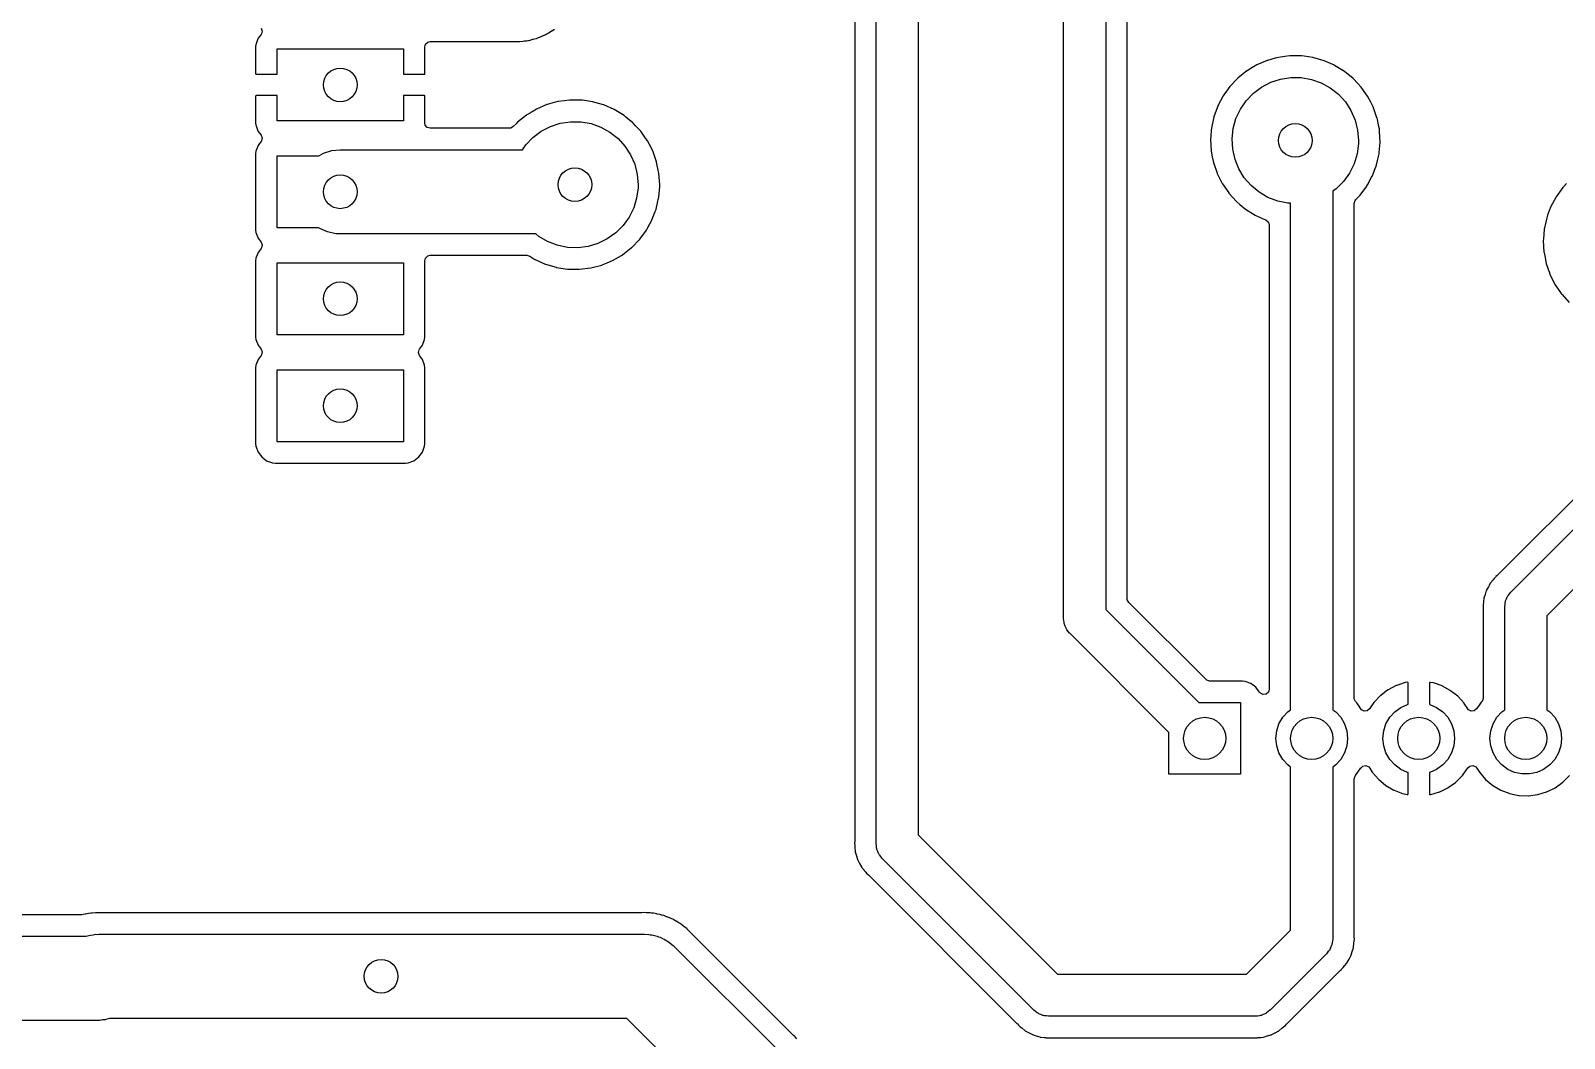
# Model space of a CAD drawing. Extents: x 71 to 221, y -163 to -63.
# Drawn here: x 122.53 to 158.94, y -141.52 to -117.59 of the extents above; entities that cross this region are included whole.
import ezdxf

# ---------------------------------------------------------------- set-up
doc = ezdxf.new("R2010")
doc.units = 0
doc.layers.add('BLACK', color=7, linetype='CONTINUOUS')

msp = doc.modelspace()

# ---------------------------------------------------------------- linework, layer by layer
at = {"layer": 'BLACK', "linetype": 'CONTINUOUS'}
for p, q in [((143.6, -98.65), (143.6, -136.693)), ((142.6, -136.9), (142.6, -98.8571)), ((142.091, -99.1199), (142.091, -136.838)), ((147.05, -131.55), (147.05, -116.252)), ((148.05, -116.406), (148.05, -131.343)), ((148.558, -131.08), (148.558, -117.047)), ((128, -117.535), (128.025, -117.601)), ((134.9, -117.594), (134.962, -117.555)), ((127.878, -117.924), (127.872, -117.975)), ((127.882, -117.908), (127.878, -117.924)), ((127.927, -117.788), (127.882, -117.908)), ((127.935, -117.772), (127.927, -117.788)), ((128, -117.686), (127.935, -117.772)), ((128.01, -117.671), (128, -117.686)), ((128.025, -117.601), (128.01, -117.671)), ((131.889, -117.978), (131.904, -117.912)), ((131.904, -117.912), (131.955, -117.863)), ((131.955, -117.863), (132.014, -117.849)), ((132.014, -117.849), (134.036, -117.849)), ((134.036, -117.849), (134.04, -117.849)), ((134.04, -117.849), (134.134, -117.851)), ((134.134, -117.851), (134.134, -117.851)), ((134.134, -117.851), (134.139, -117.851)), ((134.139, -117.851), (134.217, -117.841)), ((134.217, -117.841), (134.224, -117.84)), ((134.224, -117.84), (134.252, -117.838)), ((134.252, -117.838), (134.297, -117.834)), ((134.297, -117.834), (134.297, -117.834)), ((134.297, -117.834), (134.302, -117.834)), ((134.302, -117.834), (134.334, -117.826)), ((134.334, -117.826), (134.347, -117.824)), ((134.347, -117.824), (134.38, -117.819)), ((134.38, -117.819), (134.385, -117.818)), ((134.385, -117.818), (134.455, -117.797)), ((134.385, -117.818), (134.385, -117.818)), ((134.455, -117.797), (134.461, -117.795)), ((134.461, -117.795), (134.489, -117.788)), ((134.489, -117.788), (134.538, -117.776)), ((134.538, -117.776), (134.568, -117.763)), ((134.568, -117.763), (134.581, -117.759)), ((134.581, -117.758), (134.612, -117.749)), ((134.581, -117.759), (134.581, -117.758)), ((134.612, -117.749), (134.617, -117.747)), ((134.617, -117.747), (134.683, -117.715)), ((134.617, -117.747), (134.617, -117.747)), ((134.683, -117.715), (134.689, -117.712)), ((134.689, -117.712), (134.75, -117.686)), ((134.75, -117.686), (134.761, -117.681)), ((134.761, -117.681), (134.787, -117.665)), ((134.787, -117.665), (134.789, -117.664)), ((134.789, -117.664), (134.801, -117.657)), ((134.801, -117.657), (134.83, -117.643)), ((134.83, -117.643), (134.895, -117.597)), ((134.895, -117.597), (134.9, -117.594)), ((127.872, -117.975), (127.872, -117.981)), ((127.872, -117.981), (127.872, -118.608)), ((128.38, -118.626), (128.38, -118.026)), ((128.38, -118.026), (131.38, -118.026)), ((131.38, -118.026), (131.38, -118.626)), ((131.888, -118.612), (131.888, -117.978)), ((131.888, -117.978), (131.889, -117.978)), ((151.884, -118.3), (151.64, -118.405)), ((151.888, -118.299), (151.884, -118.3)), ((152.075, -118.248), (151.888, -118.299)), ((152.148, -118.228), (152.075, -118.248)), ((152.152, -118.227), (152.148, -118.228)), ((152.148, -118.228), (152.148, -118.228)), ((152.3, -118.207), (152.152, -118.227)), ((152.419, -118.191), (152.3, -118.207)), ((152.424, -118.191), (152.419, -118.191)), ((152.419, -118.191), (152.419, -118.191)), ((152.428, -118.191), (152.424, -118.191)), ((152.554, -118.191), (152.428, -118.191)), ((152.428, -118.191), (152.428, -118.191)), ((152.697, -118.192), (152.554, -118.191)), ((152.764, -118.202), (152.697, -118.192)), ((152.964, -118.23), (152.764, -118.202)), ((152.969, -118.231), (152.964, -118.23)), ((152.964, -118.23), (152.964, -118.23)), ((153.232, -118.306), (152.969, -118.231)), ((153.236, -118.308), (153.232, -118.306)), ((153.479, -118.414), (153.236, -118.308)), ((153.236, -118.308), (153.236, -118.308)), ((127.872, -118.608), (127.876, -118.623)), ((127.876, -118.623), (127.878, -118.624)), ((127.878, -118.624), (127.886, -118.626)), ((127.886, -118.626), (128.38, -118.626)), ((131.38, -118.626), (131.87, -118.626)), ((131.87, -118.626), (131.885, -118.622)), ((131.885, -118.622), (131.886, -118.62)), ((131.886, -118.62), (131.888, -118.612)), ((151.401, -118.547), (151.187, -118.718)), ((151.405, -118.545), (151.401, -118.547)), ((151.517, -118.477), (151.405, -118.545)), ((151.405, -118.545), (151.405, -118.545)), ((151.636, -118.406), (151.517, -118.477)), ((151.64, -118.405), (151.636, -118.406)), ((151.64, -118.405), (151.64, -118.405)), ((153.483, -118.416), (153.479, -118.414)), ((153.716, -118.559), (153.483, -118.416)), ((153.72, -118.562), (153.716, -118.559)), ((153.925, -118.73), (153.72, -118.562)), ((150.999, -118.917), (150.839, -119.139)), ((151.187, -118.718), (150.999, -118.917)), ((151.554, -119.078), (151.751, -118.931)), ((151.751, -118.931), (151.969, -118.817)), ((151.969, -118.817), (152.202, -118.741)), ((152.202, -118.741), (152.445, -118.704)), ((152.445, -118.704), (152.691, -118.707)), ((152.691, -118.707), (152.933, -118.75)), ((152.933, -118.75), (153.165, -118.832)), ((153.165, -118.832), (153.38, -118.951)), ((153.38, -118.951), (153.573, -119.103)), ((153.928, -118.732), (153.925, -118.73)), ((153.925, -118.73), (153.925, -118.73)), ((153.931, -118.736), (153.928, -118.732)), ((154.025, -118.836), (153.931, -118.736)), ((153.931, -118.736), (153.931, -118.736)), ((154.115, -118.933), (154.025, -118.836)), ((154.17, -119.012), (154.115, -118.933)), ((154.265, -119.148), (154.17, -119.012)), ((127.874, -119.14), (127.872, -119.148)), ((127.872, -119.148), (127.872, -119.779)), ((127.875, -119.138), (127.874, -119.14)), ((127.89, -119.134), (127.875, -119.138)), ((128.38, -119.134), (127.89, -119.134)), ((128.38, -119.734), (128.38, -119.134)), ((131.874, -119.134), (131.38, -119.134)), ((131.38, -119.134), (131.38, -119.734)), ((131.882, -119.136), (131.874, -119.134)), ((131.884, -119.137), (131.882, -119.136)), ((131.888, -119.152), (131.884, -119.137)), ((131.888, -119.782), (131.888, -119.152)), ((134.784, -119.35), (134.54, -119.455)), ((134.788, -119.349), (134.784, -119.35)), ((135.016, -119.286), (134.788, -119.349)), ((135.048, -119.278), (135.016, -119.286)), ((135.052, -119.277), (135.048, -119.278)), ((135.048, -119.278), (135.048, -119.278)), ((135.2, -119.257), (135.052, -119.277)), ((135.319, -119.241), (135.2, -119.257)), ((135.324, -119.241), (135.319, -119.241)), ((135.319, -119.241), (135.319, -119.241)), ((135.328, -119.241), (135.324, -119.241)), ((135.454, -119.241), (135.328, -119.241)), ((135.328, -119.241), (135.328, -119.241)), ((135.597, -119.242), (135.454, -119.241)), ((135.632, -119.247), (135.597, -119.242)), ((135.864, -119.28), (135.632, -119.247)), ((135.869, -119.281), (135.864, -119.28)), ((135.864, -119.28), (135.864, -119.28)), ((136.132, -119.356), (135.869, -119.281)), ((136.136, -119.358), (136.132, -119.356)), ((136.379, -119.464), (136.136, -119.358)), ((136.136, -119.358), (136.136, -119.358)), ((150.709, -119.385), (150.626, -119.613)), ((150.711, -119.381), (150.709, -119.385)), ((150.709, -119.385), (150.709, -119.385)), ((150.839, -119.139), (150.711, -119.381)), ((151.246, -119.459), (151.384, -119.256)), ((151.384, -119.256), (151.554, -119.078)), ((153.573, -119.103), (153.738, -119.285)), ((153.738, -119.285), (153.872, -119.491)), ((154.272, -119.157), (154.265, -119.148)), ((154.274, -119.161), (154.272, -119.157)), ((154.342, -119.293), (154.274, -119.161)), ((154.274, -119.161), (154.274, -119.161)), ((154.398, -119.4), (154.342, -119.293)), ((154.489, -119.659), (154.398, -119.4)), ((131.38, -119.734), (128.38, -119.734)), ((134.087, -119.768), (134.055, -119.802)), ((134.301, -119.597), (134.087, -119.768)), ((134.305, -119.595), (134.301, -119.597)), ((134.434, -119.517), (134.305, -119.595)), ((134.305, -119.595), (134.305, -119.595)), ((134.536, -119.456), (134.434, -119.517)), ((134.54, -119.455), (134.536, -119.456)), ((134.54, -119.455), (134.54, -119.455)), ((135.102, -119.791), (135.345, -119.754)), ((135.345, -119.754), (135.591, -119.757)), ((135.591, -119.757), (135.833, -119.8)), ((136.383, -119.466), (136.379, -119.464)), ((136.616, -119.609), (136.383, -119.466)), ((136.661, -119.645), (136.616, -119.609)), ((136.825, -119.78), (136.661, -119.645)), ((150.617, -119.638), (150.558, -119.906)), ((150.626, -119.613), (150.617, -119.638)), ((151.077, -119.919), (151.142, -119.682)), ((151.142, -119.682), (151.246, -119.459)), ((153.872, -119.491), (153.97, -119.717)), ((153.97, -119.717), (154.03, -119.955)), ((154.49, -119.663), (154.489, -119.659)), ((154.533, -119.87), (154.49, -119.663)), ((127.872, -119.779), (127.872, -119.785)), ((127.872, -119.785), (127.878, -119.836)), ((127.878, -119.836), (127.882, -119.852)), ((127.882, -119.852), (127.927, -119.972)), ((127.927, -119.972), (127.935, -119.988)), ((127.935, -119.988), (128, -120.074)), ((128, -120.074), (128.025, -120.141)), ((131.889, -119.782), (131.888, -119.782)), ((131.899, -119.838), (131.889, -119.782)), ((131.946, -119.891), (131.899, -119.838)), ((132.014, -119.911), (131.946, -119.891)), ((133.897, -119.911), (132.014, -119.911)), ((133.927, -119.908), (133.897, -119.911)), ((133.988, -119.872), (133.927, -119.908)), ((134.055, -119.802), (133.988, -119.872)), ((134.284, -120.306), (134.454, -120.128)), ((134.454, -120.128), (134.651, -119.981)), ((134.651, -119.981), (134.869, -119.867)), ((134.869, -119.867), (135.102, -119.791)), ((135.833, -119.8), (136.065, -119.882)), ((136.065, -119.882), (136.28, -120.001)), ((136.28, -120.001), (136.473, -120.153)), ((136.828, -119.782), (136.825, -119.78)), ((136.825, -119.78), (136.825, -119.78)), ((136.831, -119.786), (136.828, -119.782)), ((136.892, -119.852), (136.831, -119.786)), ((136.831, -119.786), (136.831, -119.786)), ((137.015, -119.983), (136.892, -119.852)), ((137.093, -120.095), (137.015, -119.983)), ((137.169, -120.202), (137.093, -120.095)), ((150.544, -120.089), (150.537, -120.179)), ((150.554, -119.964), (150.544, -120.089)), ((150.558, -119.906), (150.554, -119.964)), ((151.05, -120.163), (151.077, -119.919)), ((154.03, -119.955), (154.05, -120.2)), ((154.545, -119.927), (154.533, -119.87)), ((154.545, -119.931), (154.545, -119.927)), ((154.56, -120.159), (154.545, -119.931)), ((154.545, -119.931), (154.545, -119.931)), ((127.878, -120.456), (127.871, -120.518)), ((127.929, -120.319), (127.878, -120.456)), ((127.94, -120.306), (127.929, -120.319)), ((128, -120.225), (127.94, -120.306)), ((128.01, -120.21), (128, -120.225)), ((128.025, -120.141), (128.01, -120.21)), ((129.486, -120.501), (129.679, -120.44)), ((129.679, -120.44), (129.88, -120.42)), ((129.88, -120.42), (134.207, -120.42)), ((134.207, -120.42), (134.284, -120.306)), ((136.473, -120.153), (136.638, -120.335)), ((136.638, -120.335), (136.772, -120.541)), ((137.172, -120.207), (137.169, -120.202)), ((137.174, -120.211), (137.172, -120.207)), ((137.217, -120.295), (137.174, -120.211)), ((137.174, -120.211), (137.174, -120.211)), ((137.298, -120.45), (137.217, -120.295)), ((137.389, -120.709), (137.298, -120.45)), ((150.537, -120.179), (150.553, -120.452)), ((150.553, -120.452), (150.554, -120.457)), ((150.554, -120.457), (150.554, -120.457)), ((150.554, -120.457), (150.58, -120.591)), ((151.065, -120.409), (151.05, -120.163)), ((151.119, -120.649), (151.065, -120.409)), ((154.048, -120.273), (154.016, -120.517)), ((154.05, -120.2), (154.048, -120.273)), ((154.538, -120.515), (154.541, -120.489)), ((154.541, -120.489), (154.563, -120.245)), ((154.563, -120.2), (154.56, -120.159)), ((154.563, -120.242), (154.563, -120.2)), ((154.563, -120.245), (154.563, -120.242)), ((154.563, -120.245), (154.563, -120.245)), ((127.871, -120.518), (127.871, -122.322)), ((128.38, -122.274), (128.38, -120.566)), ((128.38, -120.566), (129.369, -120.566)), ((129.369, -120.566), (129.486, -120.501)), ((136.772, -120.541), (136.87, -120.767)), ((136.87, -120.767), (136.93, -121.005)), ((137.39, -120.713), (137.389, -120.709)), ((137.438, -120.945), (137.39, -120.713)), ((150.58, -120.591), (150.605, -120.721)), ((150.605, -120.721), (150.607, -120.725)), ((150.607, -120.725), (150.607, -120.725)), ((150.607, -120.725), (150.693, -120.976)), ((151.211, -120.876), (151.119, -120.649)), ((153.945, -120.752), (153.836, -120.973)), ((154.016, -120.517), (153.945, -120.752)), ((154.43, -120.906), (154.476, -120.786)), ((154.476, -120.786), (154.477, -120.782)), ((154.476, -120.786), (154.476, -120.786)), ((154.477, -120.782), (154.502, -120.673)), ((154.502, -120.673), (154.537, -120.519)), ((154.537, -120.519), (154.538, -120.515)), ((154.537, -120.519), (154.537, -120.519)), ((136.93, -121.005), (136.95, -121.25)), ((137.445, -120.977), (137.438, -120.945)), ((137.445, -120.981), (137.445, -120.977)), ((137.463, -121.248), (137.445, -120.981)), ((137.445, -120.981), (137.445, -120.981)), ((150.693, -120.976), (150.694, -120.98)), ((150.694, -120.98), (150.696, -120.984)), ((150.696, -120.984), (150.769, -121.13)), ((150.769, -121.13), (150.817, -121.225)), ((150.817, -121.225), (150.82, -121.228)), ((151.34, -121.086), (151.211, -120.876)), ((151.501, -121.272), (151.34, -121.086)), ((153.692, -121.172), (153.518, -121.346)), ((153.836, -120.973), (153.692, -121.172)), ((154.265, -121.251), (154.378, -121.042)), ((154.378, -121.042), (154.38, -121.038)), ((154.378, -121.042), (154.378, -121.042)), ((154.38, -121.038), (154.43, -120.906)), ((158.99, -121.221), (158.922, -121.292)), ((136.916, -121.567), (136.845, -121.802)), ((136.948, -121.323), (136.916, -121.567)), ((136.95, -121.25), (136.948, -121.323)), ((137.412, -121.678), (137.437, -121.569)), ((137.437, -121.569), (137.438, -121.565)), ((137.437, -121.569), (137.437, -121.569)), ((137.438, -121.565), (137.44, -121.543)), ((137.44, -121.543), (137.463, -121.295)), ((137.463, -121.25), (137.463, -121.248)), ((137.463, -121.292), (137.463, -121.25)), ((137.463, -121.295), (137.463, -121.292)), ((137.463, -121.295), (137.463, -121.295)), ((150.82, -121.228), (150.82, -121.228)), ((150.82, -121.228), (150.97, -121.447)), ((150.97, -121.447), (150.972, -121.45)), ((150.972, -121.45), (150.975, -121.454)), ((150.975, -121.454), (150.975, -121.454)), ((150.975, -121.454), (151.152, -121.648)), ((151.69, -121.429), (151.501, -121.272)), ((151.902, -121.553), (151.69, -121.429)), ((152.132, -121.64), (151.902, -121.553)), ((153.518, -121.346), (153.44, -121.401)), ((153.44, -121.401), (153.44, -133.718)), ((153.984, -121.606), (154.028, -121.561)), ((154.028, -121.561), (154.088, -121.499)), ((154.088, -121.499), (154.09, -121.496)), ((154.09, -121.496), (154.247, -121.282)), ((154.09, -121.496), (154.09, -121.496)), ((154.247, -121.282), (154.25, -121.279)), ((154.25, -121.279), (154.265, -121.251)), ((158.739, -121.539), (158.611, -121.781)), ((158.899, -121.317), (158.739, -121.539)), ((158.922, -121.292), (158.899, -121.317)), ((136.845, -121.802), (136.736, -122.023)), ((137.28, -122.088), (137.356, -121.887)), ((137.356, -121.887), (137.376, -121.836)), ((137.376, -121.836), (137.377, -121.832)), ((137.376, -121.836), (137.376, -121.836)), ((137.377, -121.832), (137.412, -121.678)), ((151.152, -121.648), (151.157, -121.653)), ((151.157, -121.653), (151.16, -121.656)), ((151.16, -121.656), (151.16, -121.656)), ((151.16, -121.656), (151.234, -121.718)), ((151.234, -121.718), (151.367, -121.829)), ((151.367, -121.829), (151.37, -121.831)), ((151.37, -121.831), (151.595, -121.972)), ((152.372, -121.689), (152.132, -121.64)), ((152.44, -121.692), (152.372, -121.689)), ((152.44, -133.718), (152.44, -121.692)), ((153.948, -121.694), (153.969, -121.626)), ((153.948, -133.441), (153.948, -121.694)), ((153.969, -121.626), (153.984, -121.606)), ((158.609, -121.785), (158.54, -121.976)), ((158.611, -121.781), (158.609, -121.785)), ((158.609, -121.785), (158.609, -121.785)), ((129.365, -122.274), (128.38, -122.274)), ((129.392, -122.293), (129.365, -122.274)), ((129.578, -122.373), (129.392, -122.293)), ((136.592, -122.222), (136.418, -122.396)), ((136.736, -122.023), (136.592, -122.222)), ((137.15, -122.329), (137.184, -122.265)), ((137.184, -122.265), (137.278, -122.092)), ((137.278, -122.092), (137.28, -122.088)), ((137.278, -122.092), (137.278, -122.092)), ((151.595, -121.972), (151.595, -121.972)), ((151.595, -121.972), (151.599, -121.974)), ((151.599, -121.974), (151.703, -122.021)), ((151.703, -122.021), (151.844, -122.085)), ((151.844, -122.085), (151.844, -122.085)), ((151.844, -122.085), (151.848, -122.087)), ((151.848, -122.087), (151.85, -122.087)), ((151.85, -122.087), (151.906, -122.13)), ((151.906, -122.13), (151.931, -122.196)), ((151.931, -122.196), (151.931, -122.205)), ((151.931, -122.205), (151.931, -133.235)), ((158.458, -122.306), (158.449, -122.423)), ((158.517, -122.038), (158.458, -122.306)), ((158.54, -121.976), (158.517, -122.038)), ((127.871, -122.322), (127.878, -122.384)), ((127.878, -122.384), (127.929, -122.521)), ((127.929, -122.521), (127.976, -122.583)), ((127.976, -122.583), (128, -122.614)), ((128, -122.614), (128.024, -122.681)), ((128.024, -122.681), (128.009, -122.75)), ((129.775, -122.415), (129.578, -122.373)), ((129.88, -122.42), (129.775, -122.415)), ((134.519, -122.42), (129.88, -122.42)), ((134.59, -122.479), (134.519, -122.42)), ((134.802, -122.603), (134.59, -122.479)), ((135.032, -122.69), (134.802, -122.603)), ((135.997, -122.647), (135.762, -122.717)), ((136.218, -122.538), (135.997, -122.647)), ((136.418, -122.396), (136.218, -122.538)), ((136.8, -122.743), (136.985, -122.553)), ((136.985, -122.553), (136.988, -122.549)), ((136.988, -122.549), (136.99, -122.546)), ((136.99, -122.546), (137.147, -122.332)), ((136.99, -122.546), (136.99, -122.546)), ((137.147, -122.332), (137.15, -122.329)), ((158.44, -122.546), (158.437, -122.579)), ((158.437, -122.579), (158.453, -122.852)), ((158.449, -122.423), (158.44, -122.546)), ((127.878, -122.996), (127.871, -123.058)), ((127.929, -122.859), (127.878, -122.996)), ((128, -122.766), (127.929, -122.859)), ((128.009, -122.75), (128, -122.766)), ((131.889, -123.058), (131.905, -122.992)), ((131.905, -122.992), (131.956, -122.943)), ((131.956, -122.943), (132.014, -122.928)), ((132.014, -122.928), (134.31, -122.928)), ((134.31, -122.928), (134.377, -122.948)), ((134.377, -122.948), (134.499, -123.024)), ((134.499, -123.024), (134.503, -123.026)), ((134.503, -123.026), (134.503, -123.026)), ((134.503, -123.026), (134.744, -123.135)), ((135.272, -122.739), (135.032, -122.69)), ((135.518, -122.748), (135.272, -122.739)), ((135.762, -122.717), (135.518, -122.748)), ((136.345, -123.053), (136.557, -122.929)), ((136.557, -122.929), (136.578, -122.917)), ((136.578, -122.917), (136.582, -122.915)), ((136.578, -122.917), (136.578, -122.917)), ((136.582, -122.915), (136.797, -122.746)), ((136.797, -122.746), (136.8, -122.743)), ((158.453, -122.852), (158.454, -122.857)), ((158.454, -122.857), (158.454, -122.857)), ((158.454, -122.857), (158.47, -122.943)), ((158.47, -122.943), (158.505, -123.121)), ((127.871, -123.058), (127.871, -124.862)), ((128.38, -124.814), (128.38, -123.106)), ((128.38, -123.106), (131.38, -123.106)), ((131.38, -123.106), (131.38, -124.814)), ((131.888, -124.862), (131.888, -123.058)), ((131.888, -123.058), (131.889, -123.058)), ((134.744, -123.135), (134.744, -123.135)), ((134.744, -123.135), (134.748, -123.137)), ((134.748, -123.137), (134.752, -123.138)), ((134.752, -123.138), (134.752, -123.138)), ((134.752, -123.138), (135.007, -123.213)), ((135.007, -123.213), (135.007, -123.213)), ((135.007, -123.213), (135.011, -123.215)), ((135.011, -123.215), (135.015, -123.215)), ((135.015, -123.215), (135.015, -123.215)), ((135.015, -123.215), (135.277, -123.255)), ((135.277, -123.255), (135.277, -123.255)), ((135.277, -123.255), (135.282, -123.256)), ((135.282, -123.256), (135.421, -123.258)), ((135.421, -123.258), (135.551, -123.26)), ((135.551, -123.26), (135.551, -123.26)), ((135.551, -123.26), (135.555, -123.26)), ((135.555, -123.26), (135.827, -123.228)), ((135.827, -123.228), (136.092, -123.158)), ((136.092, -123.158), (136.096, -123.156)), ((136.096, -123.156), (136.219, -123.106)), ((136.096, -123.156), (136.096, -123.156)), ((136.219, -123.106), (136.345, -123.053)), ((158.505, -123.121), (158.507, -123.125)), ((158.507, -123.125), (158.507, -123.125)), ((158.507, -123.125), (158.59, -123.367)), ((158.59, -123.367), (158.594, -123.38)), ((158.594, -123.38), (158.64, -123.472)), ((158.64, -123.472), (158.675, -123.541)), ((158.675, -123.541), (158.717, -123.625)), ((158.717, -123.625), (158.72, -123.628)), ((158.72, -123.628), (158.72, -123.628)), ((158.72, -123.628), (158.859, -123.832)), ((158.859, -123.832), (158.872, -123.85)), ((158.872, -123.85), (158.875, -123.854)), ((158.875, -123.854), (158.875, -123.854)), ((158.875, -123.854), (159.054, -124.05)), ((127.871, -124.862), (127.878, -124.924)), ((131.38, -124.814), (128.38, -124.814)), ((131.882, -124.924), (131.888, -124.862)), ((127.878, -124.924), (127.929, -125.061)), ((127.929, -125.061), (128, -125.154)), ((128, -125.154), (128.024, -125.221)), ((128.024, -125.221), (128.009, -125.29)), ((131.736, -125.239), (131.751, -125.17)), ((131.751, -125.17), (131.76, -125.154)), ((131.76, -125.154), (131.831, -125.061)), ((131.831, -125.061), (131.882, -124.924)), ((127.878, -125.536), (127.871, -125.598)), ((127.929, -125.399), (127.878, -125.536)), ((128, -125.306), (127.929, -125.399)), ((128.009, -125.29), (128, -125.306)), ((131.76, -125.306), (131.736, -125.239)), ((131.831, -125.399), (131.76, -125.306)), ((131.882, -125.536), (131.831, -125.399)), ((131.888, -125.598), (131.882, -125.536)), ((127.871, -125.598), (127.871, -127.402)), ((128.38, -127.354), (128.38, -125.646)), ((128.38, -125.646), (131.38, -125.646)), ((131.38, -125.646), (131.38, -127.354)), ((131.888, -127.402), (131.888, -125.598)), ((127.871, -127.402), (127.878, -127.464)), ((131.38, -127.354), (128.38, -127.354)), ((131.882, -127.464), (131.888, -127.402)), ((127.878, -127.464), (127.929, -127.601)), ((127.929, -127.601), (128.017, -127.717)), ((128.017, -127.717), (128.133, -127.805)), ((131.627, -127.805), (131.743, -127.717)), ((131.743, -127.717), (131.831, -127.601)), ((131.831, -127.601), (131.882, -127.464)), ((160.449, -127.425), (157.351, -130.523)), ((157.666, -130.926), (160.846, -127.746)), ((128.133, -127.805), (128.27, -127.856)), ((128.27, -127.856), (128.332, -127.862)), ((128.332, -127.862), (131.428, -127.862)), ((131.428, -127.862), (131.49, -127.856)), ((131.49, -127.856), (131.627, -127.805)), ((161.407, -128.6), (158.52, -131.487)), ((157.244, -130.636), (157.184, -130.707)), ((157.272, -130.602), (157.244, -130.635)), ((157.244, -130.635), (157.244, -130.636)), ((157.274, -130.6), (157.272, -130.602)), ((157.276, -130.598), (157.274, -130.6)), ((157.279, -130.594), (157.276, -130.598)), ((157.307, -130.561), (157.279, -130.594)), ((157.311, -130.556), (157.307, -130.561)), ((157.34, -130.532), (157.311, -130.556)), ((157.351, -130.523), (157.34, -130.532)), ((157.057, -130.981), (157.029, -131.069)), ((157.084, -130.891), (157.057, -130.98)), ((157.057, -130.98), (157.057, -130.981)), ((157.087, -130.886), (157.084, -130.891)), ((157.089, -130.881), (157.087, -130.886)), ((157.092, -130.875), (157.089, -130.881)), ((157.133, -130.799), (157.092, -130.875)), ((157.092, -130.875), (157.092, -130.875)), ((157.134, -130.798), (157.133, -130.799)), ((157.15, -130.768), (157.134, -130.798)), ((157.178, -130.716), (157.15, -130.768)), ((157.181, -130.712), (157.178, -130.716)), ((157.184, -130.707), (157.181, -130.712)), ((157.564, -131.088), (157.581, -131.04)), ((157.581, -131.04), (157.594, -131.024)), ((157.594, -131.024), (157.602, -131.005)), ((157.602, -131.005), (157.636, -130.967)), ((157.636, -130.967), (157.666, -130.926)), ((148.05, -131.343), (150.257, -133.55)), ((148.561, -131.107), (148.558, -131.08)), ((148.595, -131.169), (148.561, -131.107)), ((150.431, -133.005), (148.595, -131.169)), ((157.009, -131.253), (157.007, -131.269)), ((157.007, -131.269), (157.007, -131.276)), ((157.007, -131.276), (157.009, -131.299)), ((157.011, -131.233), (157.009, -131.253)), ((157.009, -131.299), (157.011, -131.322)), ((157.017, -131.173), (157.011, -131.223)), ((157.011, -131.223), (157.011, -131.227)), ((157.011, -131.227), (157.011, -131.228)), ((157.011, -131.228), (157.011, -131.233)), ((157.011, -131.322), (157.011, -131.334)), ((157.011, -131.334), (157.011, -133.438)), ((157.02, -131.142), (157.017, -131.172)), ((157.017, -131.172), (157.017, -131.173)), ((157.027, -131.08), (157.02, -131.142)), ((157.028, -131.075), (157.027, -131.08)), ((157.029, -131.069), (157.028, -131.075)), ((157.52, -131.274), (157.528, -131.223)), ((157.52, -131.28), (157.52, -131.274)), ((157.52, -133.718), (157.52, -131.28)), ((157.528, -131.223), (157.532, -131.173)), ((157.532, -131.173), (157.539, -131.154)), ((157.539, -131.154), (157.542, -131.134)), ((157.542, -131.134), (157.564, -131.088)), ((147.057, -131.6), (147.05, -131.55)), ((147.06, -131.651), (147.057, -131.6)), ((147.067, -131.67), (147.06, -131.651)), ((147.07, -131.69), (147.067, -131.67)), ((147.091, -131.737), (147.07, -131.69)), ((147.109, -131.785), (147.091, -131.737)), ((158.52, -131.487), (158.52, -133.718)), ((147.12, -131.801), (147.109, -131.785)), ((147.129, -131.819), (147.12, -131.801)), ((147.162, -131.858), (147.129, -131.819)), ((147.192, -131.899), (147.162, -131.858)), ((147.196, -131.904), (147.192, -131.899)), ((149.55, -134.257), (147.196, -131.904)), ((150.452, -133.021), (150.431, -133.005)), ((150.52, -133.041), (150.452, -133.021)), ((151.298, -133.041), (150.52, -133.041)), ((151.36, -133.048), (151.298, -133.041)), ((151.497, -133.099), (151.36, -133.048)), ((151.613, -133.187), (151.497, -133.099)), ((151.674, -133.268), (151.613, -133.187)), ((151.931, -133.235), (151.911, -133.303)), ((154.947, -133.146), (154.758, -133.245)), ((154.957, -133.142), (154.947, -133.146)), ((155.159, -133.076), (154.957, -133.142)), ((155.169, -133.074), (155.159, -133.076)), ((155.208, -133.068), (155.169, -133.074)), ((155.222, -133.07), (155.208, -133.068)), ((155.226, -133.083), (155.222, -133.07)), ((155.226, -133.59), (155.226, -133.083)), ((155.739, -133.07), (155.734, -133.085)), ((155.734, -133.085), (155.734, -133.59)), ((155.752, -133.069), (155.739, -133.07)), ((155.823, -133.082), (155.752, -133.069)), ((155.833, -133.084), (155.823, -133.082)), ((156.034, -133.155), (155.833, -133.084)), ((156.043, -133.16), (156.034, -133.155)), ((156.23, -133.263), (156.043, -133.16)), ((150.257, -133.55), (151.25, -133.55)), ((151.25, -133.55), (151.25, -135.25)), ((151.701, -133.303), (151.674, -133.268)), ((151.723, -133.33), (151.701, -133.303)), ((151.701, -133.303), (151.701, -133.303)), ((151.788, -133.36), (151.723, -133.33)), ((151.858, -133.35), (151.788, -133.36)), ((151.911, -133.303), (151.858, -133.35)), ((153.95, -133.462), (153.948, -133.441)), ((153.981, -133.526), (153.95, -133.462)), ((154.017, -133.564), (153.981, -133.526)), ((154.02, -133.568), (154.017, -133.564)), ((154.048, -133.612), (154.02, -133.568)), ((154.418, -133.547), (154.313, -133.7)), ((154.425, -133.539), (154.418, -133.547)), ((154.572, -133.385), (154.425, -133.539)), ((154.579, -133.378), (154.572, -133.385)), ((154.75, -133.25), (154.579, -133.378)), ((154.758, -133.245), (154.75, -133.25)), ((155.055, -133.664), (155.217, -133.592)), ((155.217, -133.592), (155.226, -133.59)), ((155.734, -133.59), (155.743, -133.592)), ((155.743, -133.592), (155.905, -133.664)), ((156.238, -133.268), (156.23, -133.263)), ((156.405, -133.4), (156.238, -133.268)), ((156.413, -133.407), (156.405, -133.4)), ((156.556, -133.565), (156.413, -133.407)), ((156.562, -133.573), (156.556, -133.565)), ((156.643, -133.698), (156.562, -133.573)), ((156.961, -133.542), (156.912, -133.613)), ((156.977, -133.525), (156.961, -133.542)), ((156.991, -133.507), (156.977, -133.525)), ((157.011, -133.438), (156.991, -133.507)), ((152.163, -134.054), (152.252, -133.9)), ((152.252, -133.9), (152.371, -133.768)), ((152.371, -133.768), (152.44, -133.718)), ((153.44, -133.718), (153.509, -133.768)), ((153.509, -133.768), (153.628, -133.9)), ((153.628, -133.9), (153.717, -134.054)), ((154.104, -133.698), (154.048, -133.612)), ((154.124, -133.722), (154.104, -133.698)), ((154.188, -133.753), (154.124, -133.722)), ((154.259, -133.745), (154.188, -133.753)), ((154.313, -133.7), (154.259, -133.745)), ((154.703, -134.054), (154.792, -133.9)), ((154.792, -133.9), (154.911, -133.768)), ((154.911, -133.768), (155.055, -133.664)), ((155.905, -133.664), (156.049, -133.768)), ((156.049, -133.768), (156.168, -133.9)), ((156.168, -133.9), (156.257, -134.054)), ((156.664, -133.722), (156.643, -133.698)), ((156.727, -133.753), (156.664, -133.722)), ((156.798, -133.745), (156.727, -133.753)), ((156.853, -133.7), (156.798, -133.745)), ((156.912, -133.613), (156.853, -133.7)), ((157.243, -134.054), (157.332, -133.9)), ((157.332, -133.9), (157.451, -133.768)), ((157.451, -133.768), (157.52, -133.718)), ((158.52, -133.718), (158.589, -133.768)), ((158.589, -133.768), (158.708, -133.9)), ((158.708, -133.9), (158.797, -134.054)), ((149.55, -135.25), (149.55, -134.257)), ((152.09, -134.4), (152.109, -134.223)), ((152.109, -134.223), (152.163, -134.054)), ((153.717, -134.054), (153.771, -134.223)), ((153.771, -134.223), (153.79, -134.4)), ((154.63, -134.4), (154.649, -134.223)), ((154.649, -134.223), (154.703, -134.054)), ((156.257, -134.054), (156.311, -134.223)), ((156.311, -134.223), (156.33, -134.4)), ((157.17, -134.4), (157.189, -134.223)), ((157.189, -134.223), (157.243, -134.054)), ((158.797, -134.054), (158.851, -134.223)), ((158.851, -134.223), (158.87, -134.4)), ((152.109, -134.577), (152.09, -134.4)), ((152.163, -134.746), (152.109, -134.577)), ((153.771, -134.577), (153.717, -134.746)), ((153.79, -134.4), (153.771, -134.577)), ((154.649, -134.577), (154.63, -134.4)), ((154.703, -134.746), (154.649, -134.577)), ((156.311, -134.577), (156.257, -134.746)), ((156.33, -134.4), (156.311, -134.577)), ((157.189, -134.577), (157.17, -134.4)), ((157.243, -134.746), (157.189, -134.577)), ((158.851, -134.577), (158.797, -134.746)), ((158.87, -134.4), (158.851, -134.577)), ((152.252, -134.9), (152.163, -134.746)), ((152.371, -135.032), (152.252, -134.9)), ((152.44, -135.082), (152.371, -135.032)), ((153.509, -135.032), (153.44, -135.082)), ((153.628, -134.9), (153.509, -135.032)), ((153.717, -134.746), (153.628, -134.9)), ((154.11, -135.103), (154.157, -135.059)), ((154.157, -135.059), (154.227, -135.047)), ((154.227, -135.047), (154.292, -135.075)), ((154.792, -134.9), (154.703, -134.746)), ((154.911, -135.032), (154.792, -134.9)), ((155.055, -135.136), (154.911, -135.032)), ((156.049, -135.032), (155.905, -135.136)), ((156.168, -134.9), (156.049, -135.032)), ((156.257, -134.746), (156.168, -134.9)), ((156.649, -135.103), (156.696, -135.059)), ((156.696, -135.059), (156.766, -135.047)), ((156.766, -135.047), (156.832, -135.075)), ((157.332, -134.9), (157.243, -134.746)), ((157.451, -135.032), (157.332, -134.9)), ((157.595, -135.136), (157.451, -135.032)), ((158.589, -135.032), (158.445, -135.136)), ((158.708, -134.9), (158.589, -135.032)), ((158.797, -134.746), (158.708, -134.9)), ((151.25, -135.25), (149.55, -135.25)), ((152.44, -138.953), (152.44, -135.082)), ((153.44, -135.082), (153.44, -139.16)), ((153.948, -135.364), (153.969, -135.296)), ((153.948, -139.106), (153.948, -135.364)), ((153.969, -135.296), (153.976, -135.285)), ((153.976, -135.285), (153.978, -135.283)), ((153.978, -135.283), (154.108, -135.102)), ((154.108, -135.102), (154.11, -135.103)), ((154.292, -135.075), (154.32, -135.107)), ((154.32, -135.107), (154.378, -135.2)), ((154.378, -135.2), (154.384, -135.209)), ((154.384, -135.209), (154.523, -135.37)), ((154.523, -135.37), (154.531, -135.377)), ((154.531, -135.377), (154.694, -135.513)), ((155.217, -135.208), (155.055, -135.136)), ((155.226, -135.21), (155.217, -135.208)), ((155.226, -135.719), (155.226, -135.21)), ((155.743, -135.208), (155.734, -135.21)), ((155.734, -135.21), (155.734, -135.719)), ((155.905, -135.136), (155.743, -135.208)), ((156.363, -135.437), (156.514, -135.287)), ((156.514, -135.287), (156.521, -135.279)), ((156.521, -135.279), (156.648, -135.102)), ((156.648, -135.102), (156.649, -135.103)), ((156.832, -135.075), (156.86, -135.107)), ((156.86, -135.107), (156.92, -135.205)), ((156.92, -135.205), (157.066, -135.374)), ((157.066, -135.374), (157.238, -135.517)), ((157.757, -135.208), (157.595, -135.136)), ((157.931, -135.245), (157.757, -135.208)), ((158.109, -135.245), (157.931, -135.245)), ((158.283, -135.208), (158.109, -135.245)), ((158.445, -135.136), (158.283, -135.208)), ((158.9, -135.441), (159.058, -135.283)), ((154.694, -135.513), (154.703, -135.519)), ((154.703, -135.519), (154.887, -135.626)), ((154.887, -135.626), (154.896, -135.631)), ((154.896, -135.631), (155.095, -135.707)), ((155.095, -135.707), (155.105, -135.71)), ((155.105, -135.71), (155.208, -135.731)), ((155.208, -135.731), (155.222, -135.729)), ((155.222, -135.729), (155.226, -135.719)), ((155.734, -135.719), (155.738, -135.732)), ((155.738, -135.732), (155.751, -135.734)), ((155.751, -135.734), (155.758, -135.734)), ((155.758, -135.734), (155.768, -135.731)), ((155.768, -135.731), (155.972, -135.67)), ((155.972, -135.67), (155.982, -135.666)), ((155.982, -135.666), (156.173, -135.573)), ((156.173, -135.573), (156.182, -135.567)), ((156.182, -135.567), (156.355, -135.444)), ((156.355, -135.444), (156.363, -135.437)), ((157.238, -135.517), (157.431, -135.629)), ((157.431, -135.629), (157.64, -135.709)), ((157.64, -135.709), (157.645, -135.71)), ((157.645, -135.71), (157.645, -135.71)), ((157.645, -135.71), (157.738, -135.729)), ((157.738, -135.729), (157.859, -135.754)), ((157.859, -135.754), (157.864, -135.754)), ((157.864, -135.754), (157.864, -135.754)), ((157.864, -135.754), (158.077, -135.762)), ((158.077, -135.762), (158.077, -135.762)), ((158.077, -135.762), (158.082, -135.762)), ((158.082, -135.762), (158.087, -135.761)), ((158.087, -135.761), (158.298, -135.734)), ((158.087, -135.761), (158.087, -135.761)), ((158.298, -135.734), (158.303, -135.733)), ((158.298, -135.734), (158.298, -135.734)), ((158.303, -135.733), (158.308, -135.732)), ((158.308, -135.732), (158.512, -135.671)), ((158.512, -135.671), (158.517, -135.669)), ((158.512, -135.671), (158.512, -135.671)), ((158.517, -135.669), (158.718, -135.571)), ((158.718, -135.571), (158.9, -135.441)), ((142.091, -136.852), (142.087, -136.889)), ((142.091, -136.838), (142.091, -136.852)), ((143.6, -136.693), (146.907, -140)), ((142.087, -136.889), (142.087, -136.896)), ((142.087, -136.896), (142.091, -136.939)), ((142.091, -136.939), (142.091, -136.944)), ((142.091, -136.944), (142.091, -136.947)), ((142.091, -136.947), (142.091, -136.95)), ((142.091, -136.95), (142.092, -136.953)), ((142.092, -136.953), (142.096, -136.993)), ((142.096, -136.993), (142.096, -136.994)), ((142.096, -136.994), (142.104, -137.086)), ((142.104, -137.086), (142.105, -137.092)), ((142.105, -137.092), (142.106, -137.097)), ((142.106, -137.097), (142.133, -137.186)), ((142.133, -137.186), (142.133, -137.187)), ((142.133, -137.187), (142.159, -137.276)), ((142.607, -136.95), (142.6, -136.9)), ((142.61, -137.001), (142.607, -136.95)), ((142.617, -137.02), (142.61, -137.001)), ((142.62, -137.04), (142.617, -137.02)), ((142.641, -137.087), (142.62, -137.04)), ((142.659, -137.135), (142.641, -137.087)), ((142.67, -137.151), (142.659, -137.135)), ((142.679, -137.169), (142.67, -137.151)), ((142.712, -137.208), (142.679, -137.169)), ((142.742, -137.249), (142.712, -137.208)), ((142.159, -137.276), (142.162, -137.281)), ((142.162, -137.281), (142.163, -137.286)), ((142.163, -137.286), (142.166, -137.292)), ((142.166, -137.292), (142.207, -137.368)), ((142.207, -137.368), (142.207, -137.369)), ((142.207, -137.369), (142.25, -137.452)), ((142.25, -137.452), (142.253, -137.456)), ((142.253, -137.456), (142.256, -137.461)), ((142.256, -137.461), (142.315, -137.533)), ((142.315, -137.533), (142.315, -137.534)), ((142.315, -137.534), (142.347, -137.573)), ((142.347, -137.573), (142.349, -137.575)), ((142.349, -137.575), (142.35, -137.576)), ((142.35, -137.576), (142.354, -137.581)), ((142.354, -137.581), (142.381, -137.614)), ((142.746, -137.254), (142.742, -137.249)), ((146.346, -140.854), (142.746, -137.254)), ((142.381, -137.614), (142.386, -137.618)), ((142.386, -137.618), (142.386, -137.618)), ((142.386, -137.618), (142.416, -137.643)), ((142.416, -137.643), (142.425, -137.651)), ((142.425, -137.651), (145.943, -141.169)), ((123.743, -138.591), (114.788, -138.591)), ((123.779, -138.586), (123.743, -138.591)), ((123.825, -138.572), (123.779, -138.586)), ((123.83, -138.571), (123.825, -138.572)), ((123.825, -138.572), (123.825, -138.572)), ((123.863, -138.566), (123.83, -138.571)), ((123.876, -138.564), (123.863, -138.566)), ((123.908, -138.556), (123.876, -138.564)), ((123.913, -138.556), (123.908, -138.556)), ((123.962, -138.552), (123.913, -138.556)), ((123.913, -138.556), (123.913, -138.556)), ((123.986, -138.55), (123.962, -138.552)), ((123.993, -138.549), (123.986, -138.55)), ((124.071, -138.539), (123.993, -138.549)), ((124.076, -138.539), (124.071, -138.539)), ((124.17, -138.541), (124.076, -138.539)), ((124.076, -138.539), (124.076, -138.539)), ((124.174, -138.541), (124.17, -138.541)), ((137.02, -138.541), (124.174, -138.541)), ((137.032, -138.541), (137.02, -138.541)), ((137.035, -138.541), (137.032, -138.541)), ((137.074, -138.537), (137.035, -138.541)), ((137.138, -138.541), (137.074, -138.537)), ((137.144, -138.541), (137.138, -138.541)), ((137.152, -138.541), (137.144, -138.541)), ((137.208, -138.541), (137.152, -138.541)), ((137.209, -138.542), (137.208, -138.541)), ((137.233, -138.543), (137.209, -138.542)), ((137.209, -138.542), (137.209, -138.542)), ((137.237, -138.543), (137.233, -138.543)), ((137.233, -138.543), (137.233, -138.543)), ((137.27, -138.548), (137.237, -138.543)), ((137.283, -138.55), (137.27, -138.548)), ((137.316, -138.552), (137.283, -138.55)), ((137.392, -138.569), (137.316, -138.552)), ((137.399, -138.571), (137.392, -138.569)), ((137.476, -138.584), (137.399, -138.571)), ((137.507, -138.595), (137.476, -138.584)), ((137.521, -138.599), (137.507, -138.595)), ((137.553, -138.606), (137.521, -138.599)), ((137.557, -138.608), (137.553, -138.606)), ((137.625, -138.635), (137.557, -138.608)), ((137.557, -138.608), (137.557, -138.608)), ((137.632, -138.638), (137.625, -138.635)), ((137.701, -138.662), (137.632, -138.638)), ((137.706, -138.663), (137.701, -138.662)), ((137.701, -138.662), (137.701, -138.662)), ((137.71, -138.666), (137.706, -138.663)), ((137.735, -138.679), (137.71, -138.666)), ((137.71, -138.666), (137.71, -138.666)), ((137.747, -138.684), (137.735, -138.679)), ((137.778, -138.697), (137.747, -138.684)), ((137.845, -138.737), (137.778, -138.697)), ((123.949, -139.07), (124.013, -139.064)), ((124.013, -139.064), (124.077, -139.053)), ((124.077, -139.053), (124.113, -139.054)), ((124.113, -139.054), (124.15, -139.05)), ((124.15, -139.05), (137.1, -139.05)), ((137.1, -139.05), (137.205, -139.055)), ((137.205, -139.055), (137.24, -139.063)), ((137.24, -139.063), (137.277, -139.066)), ((137.851, -138.741), (137.845, -138.737)), ((137.92, -138.778), (137.851, -138.741)), ((137.946, -138.798), (137.92, -138.778)), ((137.957, -138.806), (137.946, -138.798)), ((137.981, -138.82), (137.957, -138.806)), ((137.985, -138.823), (137.981, -138.82)), ((137.981, -138.82), (137.981, -138.82)), ((137.989, -138.826), (137.985, -138.823)), ((138.045, -138.873), (137.989, -138.826)), ((137.989, -138.826), (137.989, -138.826)), ((138.05, -138.878), (138.045, -138.873)), ((138.113, -138.925), (138.05, -138.878)), ((138.116, -138.929), (138.113, -138.925)), ((138.181, -138.998), (138.116, -138.929)), ((138.116, -138.929), (138.116, -138.929)), ((138.184, -139), (138.181, -138.998)), ((140.63, -141.447), (138.184, -139)), ((151.393, -140), (152.44, -138.953)), ((114.484, -139.1), (123.847, -139.1)), ((123.847, -139.1), (123.878, -139.088)), ((123.878, -139.088), (123.914, -139.081)), ((123.914, -139.081), (123.949, -139.07)), ((137.277, -139.066), (137.339, -139.084)), ((137.339, -139.084), (137.402, -139.097)), ((137.402, -139.097), (137.436, -139.111)), ((137.436, -139.111), (137.471, -139.122)), ((137.471, -139.122), (137.529, -139.151)), ((137.529, -139.151), (137.588, -139.177)), ((137.588, -139.177), (137.618, -139.198)), ((137.618, -139.198), (137.65, -139.215)), ((137.65, -139.215), (137.701, -139.256)), ((137.701, -139.256), (137.753, -139.293)), ((137.753, -139.293), (137.779, -139.32)), ((137.779, -139.32), (137.807, -139.343)), ((137.807, -139.343), (140.327, -141.863)), ((153.366, -139.416), (153.358, -139.435)), ((153.379, -139.4), (153.366, -139.416)), ((153.396, -139.352), (153.379, -139.4)), ((153.418, -139.306), (153.396, -139.352)), ((153.421, -139.286), (153.418, -139.306)), ((153.428, -139.267), (153.421, -139.286)), ((153.432, -139.217), (153.428, -139.267)), ((153.44, -139.166), (153.432, -139.217)), ((153.44, -139.16), (153.44, -139.166)), ((153.903, -139.459), (153.929, -139.377)), ((153.929, -139.377), (153.931, -139.371)), ((153.931, -139.371), (153.932, -139.365)), ((153.932, -139.365), (153.933, -139.36)), ((153.933, -139.36), (153.943, -139.268)), ((153.943, -139.267), (153.948, -139.217)), ((153.943, -139.268), (153.943, -139.267)), ((153.949, -139.118), (153.948, -139.106)), ((153.948, -139.213), (153.949, -139.212)), ((153.948, -139.217), (153.948, -139.213)), ((153.953, -139.164), (153.949, -139.118)), ((153.949, -139.207), (153.953, -139.164)), ((153.949, -139.212), (153.949, -139.207)), ((153.294, -139.514), (151.954, -140.854)), ((153.324, -139.473), (153.294, -139.514)), ((153.358, -139.435), (153.324, -139.473)), ((153.716, -139.804), (153.772, -139.737)), ((153.772, -139.737), (153.776, -139.733)), ((153.776, -139.733), (153.779, -139.728)), ((153.779, -139.728), (153.782, -139.724)), ((153.782, -139.724), (153.826, -139.642)), ((153.826, -139.642), (153.827, -139.641)), ((153.827, -139.641), (153.868, -139.565)), ((153.868, -139.565), (153.871, -139.559)), ((153.868, -139.565), (153.868, -139.565)), ((153.871, -139.559), (153.873, -139.554)), ((153.873, -139.554), (153.876, -139.549)), ((153.876, -139.549), (153.903, -139.46)), ((153.903, -139.46), (153.903, -139.459)), ((146.907, -140), (151.393, -140)), ((152.351, -141.175), (153.609, -139.917)), ((153.609, -139.917), (153.62, -139.908)), ((153.62, -139.908), (153.644, -139.888)), ((153.644, -139.888), (153.649, -139.884)), ((153.649, -139.884), (153.681, -139.846)), ((153.681, -139.846), (153.684, -139.842)), ((153.684, -139.842), (153.686, -139.84)), ((153.686, -139.84), (153.688, -139.838)), ((153.688, -139.838), (153.716, -139.805)), ((153.716, -139.805), (153.716, -139.804)), ((146.387, -140.884), (146.346, -140.854)), ((146.425, -140.918), (146.387, -140.884)), ((151.949, -140.858), (151.908, -140.888)), ((151.954, -140.854), (151.949, -140.858)), ((124.1, -141.1), (114.482, -141.1)), ((124.137, -141.096), (124.1, -141.1)), ((124.173, -141.097), (124.137, -141.096)), ((124.237, -141.086), (124.173, -141.097)), ((124.301, -141.08), (124.237, -141.086)), ((124.336, -141.069), (124.301, -141.08)), ((124.372, -141.062), (124.336, -141.069)), ((124.403, -141.05), (124.372, -141.062)), ((136.686, -141.05), (124.403, -141.05)), ((138.62, -142.984), (136.686, -141.05)), ((145.943, -141.169), (145.952, -141.18)), ((145.952, -141.18), (145.976, -141.209)), ((145.976, -141.209), (146.003, -141.232)), ((146.003, -141.232), (146.014, -141.241)), ((146.014, -141.241), (146.018, -141.244)), ((146.018, -141.244), (146.02, -141.246)), ((146.02, -141.246), (146.022, -141.248)), ((146.022, -141.248), (146.055, -141.276)), ((146.444, -140.926), (146.425, -140.918)), ((146.46, -140.939), (146.444, -140.926)), ((146.508, -140.956), (146.46, -140.939)), ((146.554, -140.978), (146.508, -140.956)), ((146.574, -140.981), (146.554, -140.978)), ((146.593, -140.988), (146.574, -140.981)), ((146.643, -140.992), (146.593, -140.988)), ((146.694, -141), (146.643, -140.992)), ((146.7, -141), (146.694, -141)), ((151.6, -141), (146.7, -141)), ((151.65, -140.993), (151.6, -141)), ((151.701, -140.99), (151.65, -140.993)), ((151.72, -140.983), (151.701, -140.99)), ((151.74, -140.98), (151.72, -140.983)), ((151.787, -140.959), (151.74, -140.98)), ((151.835, -140.941), (151.787, -140.959)), ((151.851, -140.93), (151.835, -140.941)), ((151.869, -140.921), (151.851, -140.93)), ((151.908, -140.888), (151.869, -140.921)), ((152.276, -141.25), (152.281, -141.246)), ((152.281, -141.246), (152.314, -141.219)), ((152.314, -141.219), (152.343, -141.184)), ((152.343, -141.184), (152.351, -141.175)), ((140.639, -141.455), (140.63, -141.447)), ((140.667, -141.478), (140.639, -141.455)), ((140.671, -141.481), (140.667, -141.478)), ((140.675, -141.485), (140.671, -141.481)), ((140.718, -141.534), (140.675, -141.485)), ((140.675, -141.485), (140.675, -141.485)), ((146.055, -141.276), (146.056, -141.276)), ((146.056, -141.276), (146.127, -141.336)), ((146.127, -141.336), (146.132, -141.339)), ((146.132, -141.339), (146.136, -141.342)), ((146.136, -141.342), (146.156, -141.353)), ((146.156, -141.353), (146.218, -141.386)), ((146.218, -141.386), (146.219, -141.387)), ((146.219, -141.387), (146.295, -141.428)), ((146.295, -141.428), (146.295, -141.428)), ((146.295, -141.428), (146.301, -141.431)), ((146.301, -141.431), (146.306, -141.433)), ((146.306, -141.433), (146.311, -141.436)), ((146.311, -141.436), (146.374, -141.455)), ((146.374, -141.455), (146.399, -141.463)), ((146.399, -141.463), (146.401, -141.463)), ((146.401, -141.463), (146.489, -141.491)), ((146.489, -141.491), (146.495, -141.492)), ((146.495, -141.492), (146.5, -141.493)), ((146.5, -141.493), (146.592, -141.503)), ((146.592, -141.503), (146.593, -141.503)), ((146.593, -141.503), (146.623, -141.506)), ((146.623, -141.506), (146.64, -141.508)), ((146.64, -141.508), (146.64, -141.508)), ((146.64, -141.508), (146.643, -141.508)), ((146.643, -141.508), (146.647, -141.508)), ((146.647, -141.508), (146.648, -141.509)), ((146.648, -141.509), (146.653, -141.509)), ((146.653, -141.509), (146.665, -141.51)), ((146.665, -141.51), (146.69, -141.513)), ((146.69, -141.513), (146.69, -141.513)), ((146.69, -141.513), (146.696, -141.513)), ((146.696, -141.513), (146.742, -141.509)), ((146.742, -141.509), (146.754, -141.508)), ((146.754, -141.508), (151.538, -141.508)), ((151.538, -141.508), (151.552, -141.509)), ((151.552, -141.509), (151.583, -141.513)), ((151.583, -141.513), (151.583, -141.513)), ((151.583, -141.513), (151.589, -141.513)), ((151.589, -141.513), (151.616, -141.511)), ((151.616, -141.511), (151.639, -141.509)), ((151.639, -141.509), (151.644, -141.509)), ((151.644, -141.509), (151.647, -141.508)), ((151.647, -141.508), (151.65, -141.508)), ((151.65, -141.508), (151.662, -141.507)), ((151.662, -141.507), (151.693, -141.504)), ((151.693, -141.504), (151.694, -141.504)), ((151.694, -141.504), (151.738, -141.5)), ((151.738, -141.5), (151.786, -141.496)), ((151.786, -141.496), (151.792, -141.495)), ((151.792, -141.495), (151.797, -141.494)), ((151.797, -141.494), (151.886, -141.467)), ((151.886, -141.467), (151.887, -141.467)), ((151.887, -141.467), (151.97, -141.443)), ((151.97, -141.443), (151.976, -141.441)), ((151.97, -141.443), (151.97, -141.443)), ((151.976, -141.441), (151.981, -141.438)), ((151.981, -141.438), (151.986, -141.437)), ((151.986, -141.437), (151.993, -141.433)), ((151.993, -141.433), (152.068, -141.393)), ((152.068, -141.393), (152.069, -141.393)), ((152.069, -141.393), (152.146, -141.353)), ((152.146, -141.353), (152.152, -141.35)), ((152.152, -141.35), (152.156, -141.347)), ((152.156, -141.347), (152.161, -141.344)), ((152.161, -141.344), (152.233, -141.285)), ((152.233, -141.285), (152.234, -141.285)), ((152.234, -141.285), (152.273, -141.253)), ((152.273, -141.253), (152.275, -141.251)), ((152.275, -141.251), (152.276, -141.25))]:
    msp.add_line(p, q, dxfattribs=at)
at = {"layer": 'BLACK'}
for centre, radius in [((129.88, -118.88), 0.4), ((129.88, -118.88), 0.4), ((152.55, -120.2), 0.4), ((135.45, -121.25), 0.4), ((129.88, -121.42), 0.4), ((129.88, -121.42), 0.4), ((129.88, -123.96), 0.4), ((129.88, -123.96), 0.4), ((129.88, -126.5), 0.4), ((129.88, -126.5), 0.4), ((150.4, -134.4), 0.5), ((150.4, -134.4), 0.5), ((152.94, -134.4), 0.5), ((152.94, -134.4), 0.5), ((155.48, -134.4), 0.5), ((155.48, -134.4), 0.5), ((158.02, -134.4), 0.5), ((158.02, -134.4), 0.5), ((130.85, -140.05), 0.4), ((130.85, -140.05), 0.4)]:
    msp.add_circle(centre, radius, dxfattribs=at)

doc.saveas('drawing.dxf')
